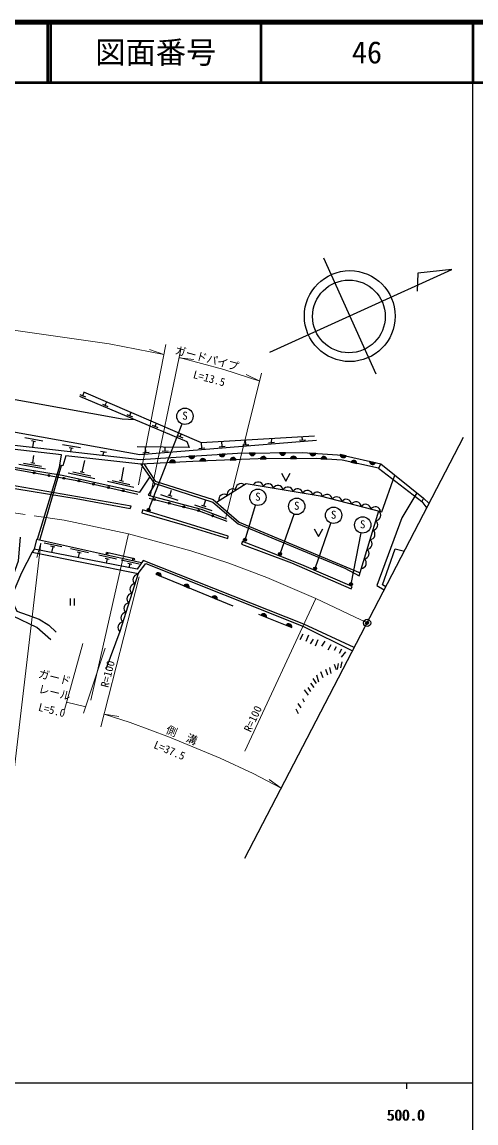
# Model space of a CAD drawing. Units: millimetres at full size, sheet at 1:1000; details may follow other scales. Extents: x 40000 to 680000, y 20000 to 380000.
# Drawn here: x 504536 to 579500, y 198357 to 380000 of the extents above; entities that cross this region are included whole.
import ezdxf
from ezdxf.enums import TextEntityAlignment as Align

# ---------------------------------------------------------------- set-up
doc = ezdxf.new("R2010")
doc.units = ezdxf.units.MM
doc.header["$LTSCALE"] = 1000
doc.header["$PDMODE"] = 32
doc.header["$PDSIZE"] = 500
doc.linetypes.add('CHAIN', pattern=[18.5, 12, -1.5, 3.5, -1.5])
for name, color, linetype, lineweight in [('M-BGD', 7, 'Continuous', 25), ('M-BGD-EXST', 7, 'Continuous', 25), ('M-BMK', 2, 'CHAIN', 13), ('M-BMK-OTRS', 5, 'Continuous', 25), ('M-BMK-SRVR', 3, 'Continuous', 25), ('M-STR-HTXT', 7, 'Continuous', 13), ('M-TTL', 2, 'Continuous', 140), ('M-TTL-BAND', 7, 'Continuous', 25), ('M-TTL-LINE', 7, 'Continuous', 50)]:
    doc.layers.add(name, color=color, linetype=linetype, lineweight=lineweight)
doc.layers.add('M-OTRS', color=6, linetype='Continuous')
doc.layers.add('M-TTL-TXT', color=7, linetype='Continuous')
doc.styles.add('ＭＳ ゴシック', font='')
doc.styles.get('ＭＳ ゴシック').set_extended_font_data('MS Gothic')

msp = doc.modelspace()

# ---------------------------------------------------------------- hatches: boundary and pattern name
at = {"layer": 'M-BGD'}
for points in [[(542073, 308880, 0.82183), (543064, 308888)], [(547073, 308920, 0.82183), (548064, 308928)], [(552071, 308881, 0.82183), (553060, 308822)], [(529892, 307354, 0.82183), (528902, 307305)], [(532090, 308352, 0.82183), (533078, 308416)], [(534886, 307587, 0.82183), (533896, 307550)], [(537079, 308671, 0.82183), (538068, 308735)], [(539883, 307770, 0.82183), (538893, 307734)], [(544880, 307919, 0.82183), (543889, 307908)], [(549880, 307971, 0.82183), (548889, 307960)], [(554875, 307873, 0.82183), (553887, 307945)], [(557071, 308648, 0.82183), (558036, 308423)], [(559811, 307160, 0.82183), (558843, 307372)], [(561941, 307514, 0.82183), (562906, 307289)], [(527537, 288517, 0.82183), (526620, 288894)], [(532161, 286616, 0.82183), (531245, 286993)], [(536786, 284715, 0.82183), (535869, 285092)], [(544923, 281786, 0.82183), (544004, 282155)], [(549080, 280117, 0.82183), (548161, 280486)]]:
    msp.add_hatch(color=256, dxfattribs=at).paths.add_polyline_path(points)
at = {"layer": 'M-BGD-EXST'}
for points in [[(525207, 299366, 0.41421), (525546, 299266, 0.41421), (525646, 299605, 1)], [(541148, 294451, 0.41421), (541487, 294351, 0.41421), (541587, 294690, 1)], [(546930, 292115, 0.41421), (547269, 292015, 0.41421), (547369, 292354, 1)], [(552709, 289709, 0.41421), (553048, 289609, 0.41421), (553148, 289948, 1)], [(558653, 287132, 0.41421), (558992, 287032, 0.41421), (559092, 287371, 1)]]:
    msp.add_hatch(color=256, dxfattribs=at).paths.add_polyline_path(points)

# ---------------------------------------------------------------- linework, layer by layer
at = {"layer": 'M-BGD'}
for p, q in [((514098, 318538), (515020, 318150)), ((514559, 318344), (514818, 318952)), ((517812, 316976), (518734, 316588)), ((518273, 316782), (518517, 317354)), ((521868, 315270), (522790, 314883)), ((522329, 315077), (522556, 315609)), ((526052, 313511), (526973, 313123)), ((526513, 313317), (526722, 313809)), ((507961, 310848), (505008, 311375)), ((506776, 310755), (506087, 310878)), ((506431, 310816), (506257, 309841)), ((530191, 311770), (531113, 311383)), ((530652, 311577), (530844, 312028)), ((534235, 309704), (534174, 310622)), ((537563, 309970), (537507, 310819)), ((541481, 310284), (541430, 311051)), ((545242, 310584), (546238, 310664)), ((545740, 310624), (545763, 311306)), ((550357, 310994), (551354, 311073)), ((550856, 311033), (550816, 311605)), ((514190, 309735), (511236, 310262)), ((513005, 309642), (512316, 309765)), ((512660, 309703), (512558, 309131)), ((518467, 308971), (517482, 309147)), ((517974, 309059), (517895, 308531)), ((524512, 308926), (525509, 309006)), ((525010, 308966), (524923, 309907)), ((527673, 309179), (528670, 309259)), ((528171, 309219), (528153, 309849)), ((533736, 309664), (534733, 309744)), ((537065, 309930), (538061, 310010)), ((540983, 310244), (541980, 310324)), ((543064, 308888), (542073, 308880)), ((548064, 308928), (547073, 308920)), ((553060, 308822), (552071, 308881)), ((503999, 307038), (508438, 306304)), ((504788, 307212), (507747, 306722)), ((505971, 307320), (506662, 307206)), ((506316, 307263), (506517, 308473)), ((514478, 305750), (514896, 307653)), ((528902, 307305), (529892, 307354)), ((533078, 308416), (532090, 308352)), ((533896, 307550), (534886, 307587)), ((538068, 308735), (537079, 308671)), ((538893, 307734), (539883, 307770)), ((543889, 307908), (544880, 307919)), ((548889, 307960), (549880, 307971)), ((553887, 307945), (554875, 307873)), ((558036, 308423), (557071, 308648)), ((558843, 307372), (559811, 307160)), ((562906, 307289), (561941, 307514)), ((563789, 307083), (570832, 301460)), ((510758, 306866), (507034, 294623)), ((507508, 294517), (511032, 306809)), ((512152, 305644), (516548, 304684)), ((512949, 305777), (515880, 305137)), ((514136, 305825), (514820, 305675)), ((520956, 304335), (521333, 306499)), ((563424, 306365), (570558, 300917)), ((518630, 304229), (523027, 303269)), ((519427, 304362), (522358, 303722)), ((520615, 304410), (521298, 304261)), ((527410, 302050), (530254, 301096)), ((528595, 301969), (529259, 301746)), ((528927, 301857), (529232, 302766)), ((533016, 300351), (535866, 299416)), ((534202, 300277), (534867, 300059)), ((534535, 300168), (534865, 301175)), ((570832, 301460), (571773, 300581)), ((560196, 288604), (563446, 299328)), ((511137, 293386), (508209, 294040)), ((509949, 293344), (509266, 293497)), ((509607, 293421), (509399, 292488)), ((515496, 292412), (512568, 293066)), ((514308, 292370), (513625, 292523)), ((513967, 292447), (513784, 291628)), ((518469, 292535), (523136, 291504)), ((513653, 291041), (513640, 290983)), ((520124, 291379), (517196, 292033)), ((518936, 291337), (518253, 291489)), ((518594, 291413), (518457, 290799)), ((523857, 290545), (520930, 291199)), ((522670, 290503), (521987, 290655)), ((523710, 288993), (520693, 279425)), ((522328, 290579), (522194, 289980)), ((526620, 288894), (539336, 283667)), ((526620, 288894), (527537, 288517)), ((531245, 286993), (532161, 286616)), ((512476, 284867), (512476, 283749)), ((513142, 284867), (513142, 283749)), ((535869, 285092), (536786, 284715)), ((543582, 282325), (549076, 280119)), ((544004, 282155), (544923, 281786)), ((548161, 280486), (549080, 280117)), ((520693, 279425), (518359, 273234)), ((550900, 279005), (550426, 278044)), ((551862, 278826), (551388, 277769)), ((552631, 278192), (552137, 277410)), ((553400, 278051), (552919, 277026)), ((554529, 277859), (553997, 277039)), ((555516, 277263), (555061, 276367)), ((556432, 276937), (556099, 276316)), ((557287, 276513), (556883, 275821)), ((557966, 276103), (557255, 275213)), ((557356, 274440), (557102, 273445)), ((553847, 272828), (554225, 271848)), ((554639, 273242), (554966, 272313)), ((555308, 273489), (555526, 272502)), ((556092, 274077), (556405, 273199)), ((556753, 274186), (556586, 273199)), ((552146, 270945), (552699, 270227)), ((552583, 271681), (553092, 270853)), ((553172, 272306), (553520, 271158)), ((551144, 269827), (551798, 268927)), ((551718, 270212), (552175, 269559)), ((550097, 267589), (550576, 266877)), ((550830, 268387), (551128, 267865)), ((549747, 266664), (550147, 265895))]:
    msp.add_line(p, q, dxfattribs=at)
for points in [[(465762, 332796), (464995, 326819), (465232, 325957), (466195, 324927), (468683, 324001), (521096, 314553), (523182, 314405)], [(553148, 310942), (523994, 308610), (466644, 318857), (465163, 318140), (464140, 317096), (463629, 315874), (463518, 314141), (463984, 312785), (465296, 311250), (466623, 310515), (483116, 309345), (501401, 306842), (511171, 305226), (523999, 302425), (525663, 304928)], [(514014, 318261), (531775, 310791), (532166, 309776), (523546, 309932)], [(514702, 319002), (534106, 310618), (552833, 311724)], [(468022, 314702), (501358, 310392), (524050, 307838), (540099, 308865), (550878, 308951), (557430, 308564), (563789, 307083)], [(511051, 308596), (492309, 310711), (476439, 312589), (468076, 313687), (468022, 314702)], [(466844, 310125), (482660, 309017), (490801, 308038), (502649, 306319), (513904, 304285), (523682, 302127)], [(511306, 306752), (510758, 306866), (511051, 308596)], [(563789, 307083), (563424, 306365), (557408, 307688), (553088, 308004), (543543, 307905), (533800, 307547), (524154, 307071), (511764, 308431), (511306, 306752)], [(524154, 307071), (526374, 303918), (536058, 300790), (540221, 297231), (557850, 289887), (560196, 288604)], [(524643, 307095), (526546, 304244), (536122, 301226), (540409, 297499), (560356, 289133)], [(536626, 300787), (541543, 303889), (553758, 301809), (563927, 299205), (566090, 305246)], [(547408, 305550), (548124, 304255), (548840, 305550)], [(526523, 303870), (525370, 301962), (534105, 299611), (538285, 298033)], [(569754, 302321), (567275, 298185), (563145, 287020), (564351, 286308)], [(525522, 301443), (533614, 299412), (538361, 297650)], [(570832, 301460), (570558, 300917), (571368, 299801)], [(552757, 296401), (553473, 295106), (554188, 296401)], [(509284, 278097), (506972, 280087), (503093, 281975), (501671, 283282), (501614, 284483), (503949, 291092), (504285, 295012)], [(524262, 290775), (506938, 294645), (506531, 293050)], [(540945, 294321), (540769, 293866), (549034, 290790), (558891, 286480), (559066, 286884), (550733, 290453), (544062, 293105), (540942, 294312)], [(506219, 292554), (504431, 289143), (502928, 285467), (502951, 284357), (503691, 282808), (505379, 282207), (507369, 281467), (508942, 280496), (510168, 279317)], [(559397, 276779), (551068, 280649), (524521, 291172), (523565, 289711), (506531, 293050), (506219, 292554), (523710, 288993), (524963, 290663), (550911, 280310), (559115, 276236)], [(564615, 286815), (564087, 287169), (566146, 293056), (567673, 292695)]]:
    msp.add_lwpolyline(points, dxfattribs=at)
for points in [[(467118, 307866), (467133, 307420), (485104, 305711), (501313, 303353), (513499, 301367), (522387, 299738), (522538, 300140), (501053, 303845), (481667, 306451)], [(524429, 299533), (524297, 299022), (531395, 297010), (538541, 294799), (538591, 295162), (530213, 297772)]]:
    msp.add_lwpolyline(points, close=True, dxfattribs=at)
for centre in [(506536, 305616), (508996, 305172), (511457, 304727), (513917, 304282), (516358, 303743), (518799, 303204), (521240, 302666), (526401, 301222), (528826, 300614), (531250, 300005), (533673, 299390), (536017, 298520), (518604, 292352), (522964, 291388)]:
    msp.add_circle(centre, 150, dxfattribs=at)
for centre, radius, start, end in [((542568, 308982), 505, 191.62973, 349.28792), ((547568, 309022), 505, 191.62973, 349.28792), ((552571, 308949), 505, 187.79453, 345.45272), ((529402, 307232), 505, 13.99285, 171.65104), ((532578, 308482), 505, 194.83072, 352.48891), ((534395, 307471), 505, 13.27709, 170.93528), ((537567, 308801), 505, 194.83072, 352.48891), ((539391, 307654), 505, 13.27709, 170.93528), ((544386, 307816), 505, 11.76548, 169.42367), ((549386, 307868), 505, 11.76548, 169.42367), ((554374, 307812), 505, 6.98704, 164.64523), ((557576, 308631), 505, 178.05717, 335.71536), ((559306, 307170), 505, 358.77084, 156.42903), ((562445, 307497), 505, 178.05717, 335.71536), ((540685, 302960), 886, 53.95967, 190.52782), ((543537, 303217), 886, 12.05098, 148.61912), ((545163, 302940), 886, 12.05098, 148.61912), ((546790, 302663), 886, 12.05098, 148.61912), ((537894, 301199), 886, 53.95967, 190.52782), ((539289, 302080), 886, 53.95967, 190.52782), ((548417, 302386), 886, 12.05098, 148.61912), ((550043, 302109), 886, 12.05098, 148.61912), ((551670, 301832), 886, 12.05098, 148.61912), ((553296, 301555), 886, 12.05098, 148.61912), ((554876, 301184), 886, 7.35311, 143.92126), ((556474, 300775), 886, 7.35311, 143.92126), ((558072, 300366), 886, 7.35311, 143.92126), ((559671, 299956), 886, 7.35311, 143.92126), ((561269, 299547), 886, 7.35311, 143.92126), ((562868, 299138), 886, 7.35311, 143.92126), ((562893, 298635), 886, 274.85628, 51.42442), ((561936, 295477), 886, 274.85628, 51.42442), ((562414, 297056), 886, 274.85628, 51.42442), ((561457, 293898), 886, 274.85628, 51.42442), ((560979, 292319), 886, 274.85628, 51.42442), ((560500, 290740), 886, 274.85628, 51.42442), ((523735, 287980), 886, 94.21044, 230.77858), ((527041, 288615), 505, 348.82547, 146.48366), ((523238, 286406), 886, 94.21044, 230.77858), ((531666, 286714), 505, 348.82547, 146.48366), ((522742, 284833), 886, 94.21044, 230.77858), ((536290, 284813), 505, 348.82547, 146.48366), ((522246, 283259), 886, 94.21044, 230.77858), ((521749, 281686), 886, 94.21044, 230.77858), ((544427, 281880), 505, 349.296, 146.95419), ((521253, 280112), 886, 94.21044, 230.77858), ((548584, 280211), 505, 349.296, 146.95419)]:
    msp.add_arc(centre, radius, start, end, dxfattribs=at)
at = {"layer": 'M-BGD-EXST'}
for p, q in [((525427, 299486), (530971, 313691)), ((541368, 294571), (543104, 300287)), ((547149, 292235), (549462, 298816)), ((552929, 289829), (555554, 297335)), ((558872, 287252), (560537, 295703))]:
    msp.add_line(p, q, dxfattribs=at)
for centre, radius in [((531447, 314954), 1350), ((543484, 301583), 1350), ((525427, 299486), 250), ((549895, 300094), 1350), ((555986, 298614), 1350), ((560789, 297029), 1350), ((541368, 294571), 250), ((547149, 292235), 250), ((552929, 289829), 250), ((558872, 287252), 250)]:
    msp.add_circle(centre, radius, dxfattribs=at)
at = {"layer": 'M-BMK'}
msp.add_lwpolyline([(386725, 304965), (401818, 306572), (413428, 307068), (421383, 307194), (428417, 307169), (441495, 306633), (453733, 305553), (464577, 304337), (488237, 301189), (511514, 297808), (522145, 295580), (532400, 292775), (538682, 290737), (544976, 288358), (553052, 284916), (561518, 280859)], dxfattribs=at)
at = {"layer": 'M-BMK-OTRS'}
msp.add_line((541340, 242052), (577453, 311505), dxfattribs=at)
at = {"layer": 'M-BMK-SRVR'}
for p, q in [((554321, 341086), (562969, 321950)), ((545432, 325547), (575531, 339148)), ((569892, 338582), (569769, 335584)), ((575531, 339148), (569892, 338582))]:
    msp.add_line(p, q, dxfattribs=at)
for centre, radius in [((558663, 331479), 7500), ((558515, 331423), 6000), ((561518, 280859), 600)]:
    msp.add_circle(centre, radius, dxfattribs=at)
at = {"layer": 'M-OTRS'}
msp.add_point((561518, 280859), dxfattribs=at)
at = {"layer": 'M-STR-HTXT'}
for p, q in [((523760, 303616), (528260, 326819)), ((527937, 325154), (525615, 325952)), ((525733, 301952), (530774, 326039)), ((530477, 324622), (532912, 324313)), ((538169, 298251), (544107, 322070)), ((543784, 320772), (541569, 321831)), ((515885, 268090), (522145, 295580)), ((507636, 294037), (507012, 291663)), ((517563, 263740), (523862, 288447)), ((541327, 259693), (553052, 284916)), ((511541, 266494), (514595, 277448)), ((518277, 276674), (514712, 265944)), ((511903, 267791), (515063, 267001)), ((518093, 265820), (520512, 265399)), ((547336, 253584), (545337, 255008))]:
    msp.add_line(p, q, dxfattribs=at)
for points in [[(470018, 333660), (486543, 331467), (501950, 329322), (518948, 326897), (527937, 325154)], [(530484, 324655), (537836, 322653), (543784, 320772)], [(474995, 253169), (502789, 252853), (507636, 294037)], [(518093, 265820), (522370, 264441), (528870, 262034), (537237, 258558), (542702, 255993), (547336, 253584)]]:
    msp.add_lwpolyline(points, dxfattribs=at)
at = {"layer": 'M-TTL'}
msp.add_line((680000, 380000), (40000, 380000), dxfattribs=at)
at = {"layer": 'M-TTL-BAND'}
for p, q in [((579000, 20000), (579000, 370000)), ((40000, 205000), (579000, 205000)), ((568000, 205000), (568000, 204000))]:
    msp.add_line(p, q, dxfattribs=at)
at = {"layer": 'M-TTL-LINE'}
for p, q in [((508747, 380000), (508747, 370000)), ((509247, 380000), (509247, 370000)), ((543997, 380000), (543997, 370000)), ((579000, 380000), (579000, 370000)), ((40000, 370000), (680000, 370000))]:
    msp.add_line(p, q, dxfattribs=at)

# ---------------------------------------------------------------- texts
at = {"layer": 'M-BGD-EXST', "style": 'ＭＳ ゴシック'}
for p in [(530976, 314007), (543013, 300636), (549424, 299147), (555515, 297667), (560317, 296082)]:
    msp.add_text('S', height=1320, rotation=358.508, dxfattribs=at).set_placement(p, align=Align.BOTTOM_LEFT)
at = {"layer": 'M-STR-HTXT', "style": 'ＭＳ ゴシック'}
for s, rotation, p in [('ガードパイプ', 344.766, (529580, 324901)), ('L=13.5', 344.766, (532580, 320901)), ('R=100', 75.697, (519160, 270003)), ('ガード', 345.968, (507042, 271505)), ('レール', 345.968, (507042, 269005)), ('L=5.0', 345.968, (507042, 266005)), ('R=100', 65.068, (542661, 262562)), ('側\u3000溝', 337.437, (528012, 262391)), ('L=37.5', 337.437, (526012, 259891))]:
    msp.add_text(s, height=1320, rotation=rotation, dxfattribs=at).set_placement(p, align=Align.BOTTOM_LEFT)
at = {"layer": 'M-TTL-BAND', "style": 'ＭＳ ゴシック'}
for p in [(567844, 198195), (568000, 198195)]:
    msp.add_text('500.0', height=1833, dxfattribs=at).set_placement(p, align=Align.BOTTOM_CENTER)
at = {"layer": 'M-TTL-TXT', "style": 'ＭＳ ゴシック'}
for s, p in [('図面番号', (526622, 375000)), ('46', (561497, 375000))]:
    msp.add_text(s, height=3666, dxfattribs=at).set_placement(p, align=Align.MIDDLE_CENTER)

doc.saveas('drawing.dxf')
